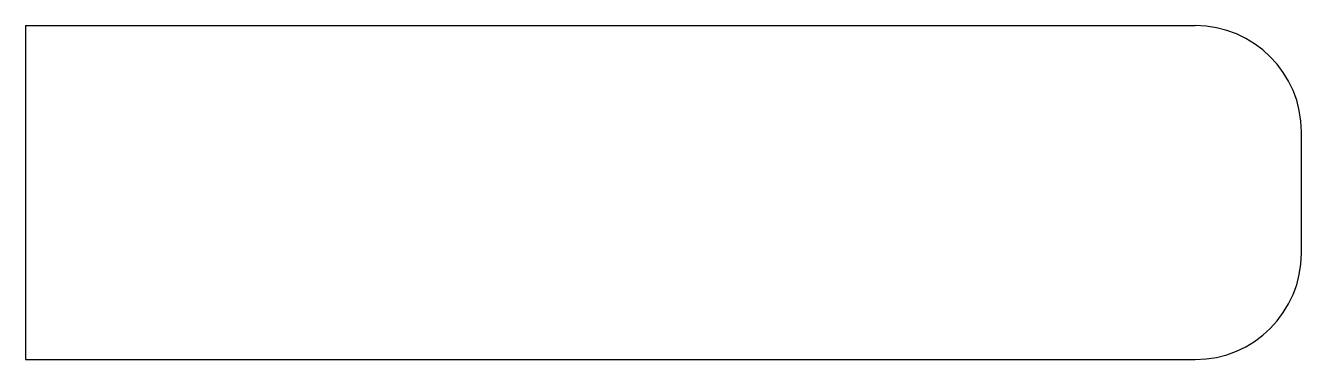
# Model space of a CAD drawing. Header units: millimetres. Extents: x 321 to 441, y 205 to 236.
import ezdxf

# ---------------------------------------------------------------- set-up
doc = ezdxf.new("R2010")
doc.units = ezdxf.units.MM

msp = doc.modelspace()

# ---------------------------------------------------------------- linework, layer by layer
for p, q in [((321.47, 236.42), (321.47, 205.02)), ((321.47, 236.42), (431.47, 236.42)), ((441.47, 215.02), (441.47, 226.42)), ((321.47, 205.02), (431.47, 205.02))]:
    msp.add_line(p, q)
for centre, start, end in [((431.47, 226.42), 0, 90), ((431.47, 215.02), 270, 0)]:
    msp.add_arc(centre, 10, start, end)

doc.saveas('drawing.dxf')
